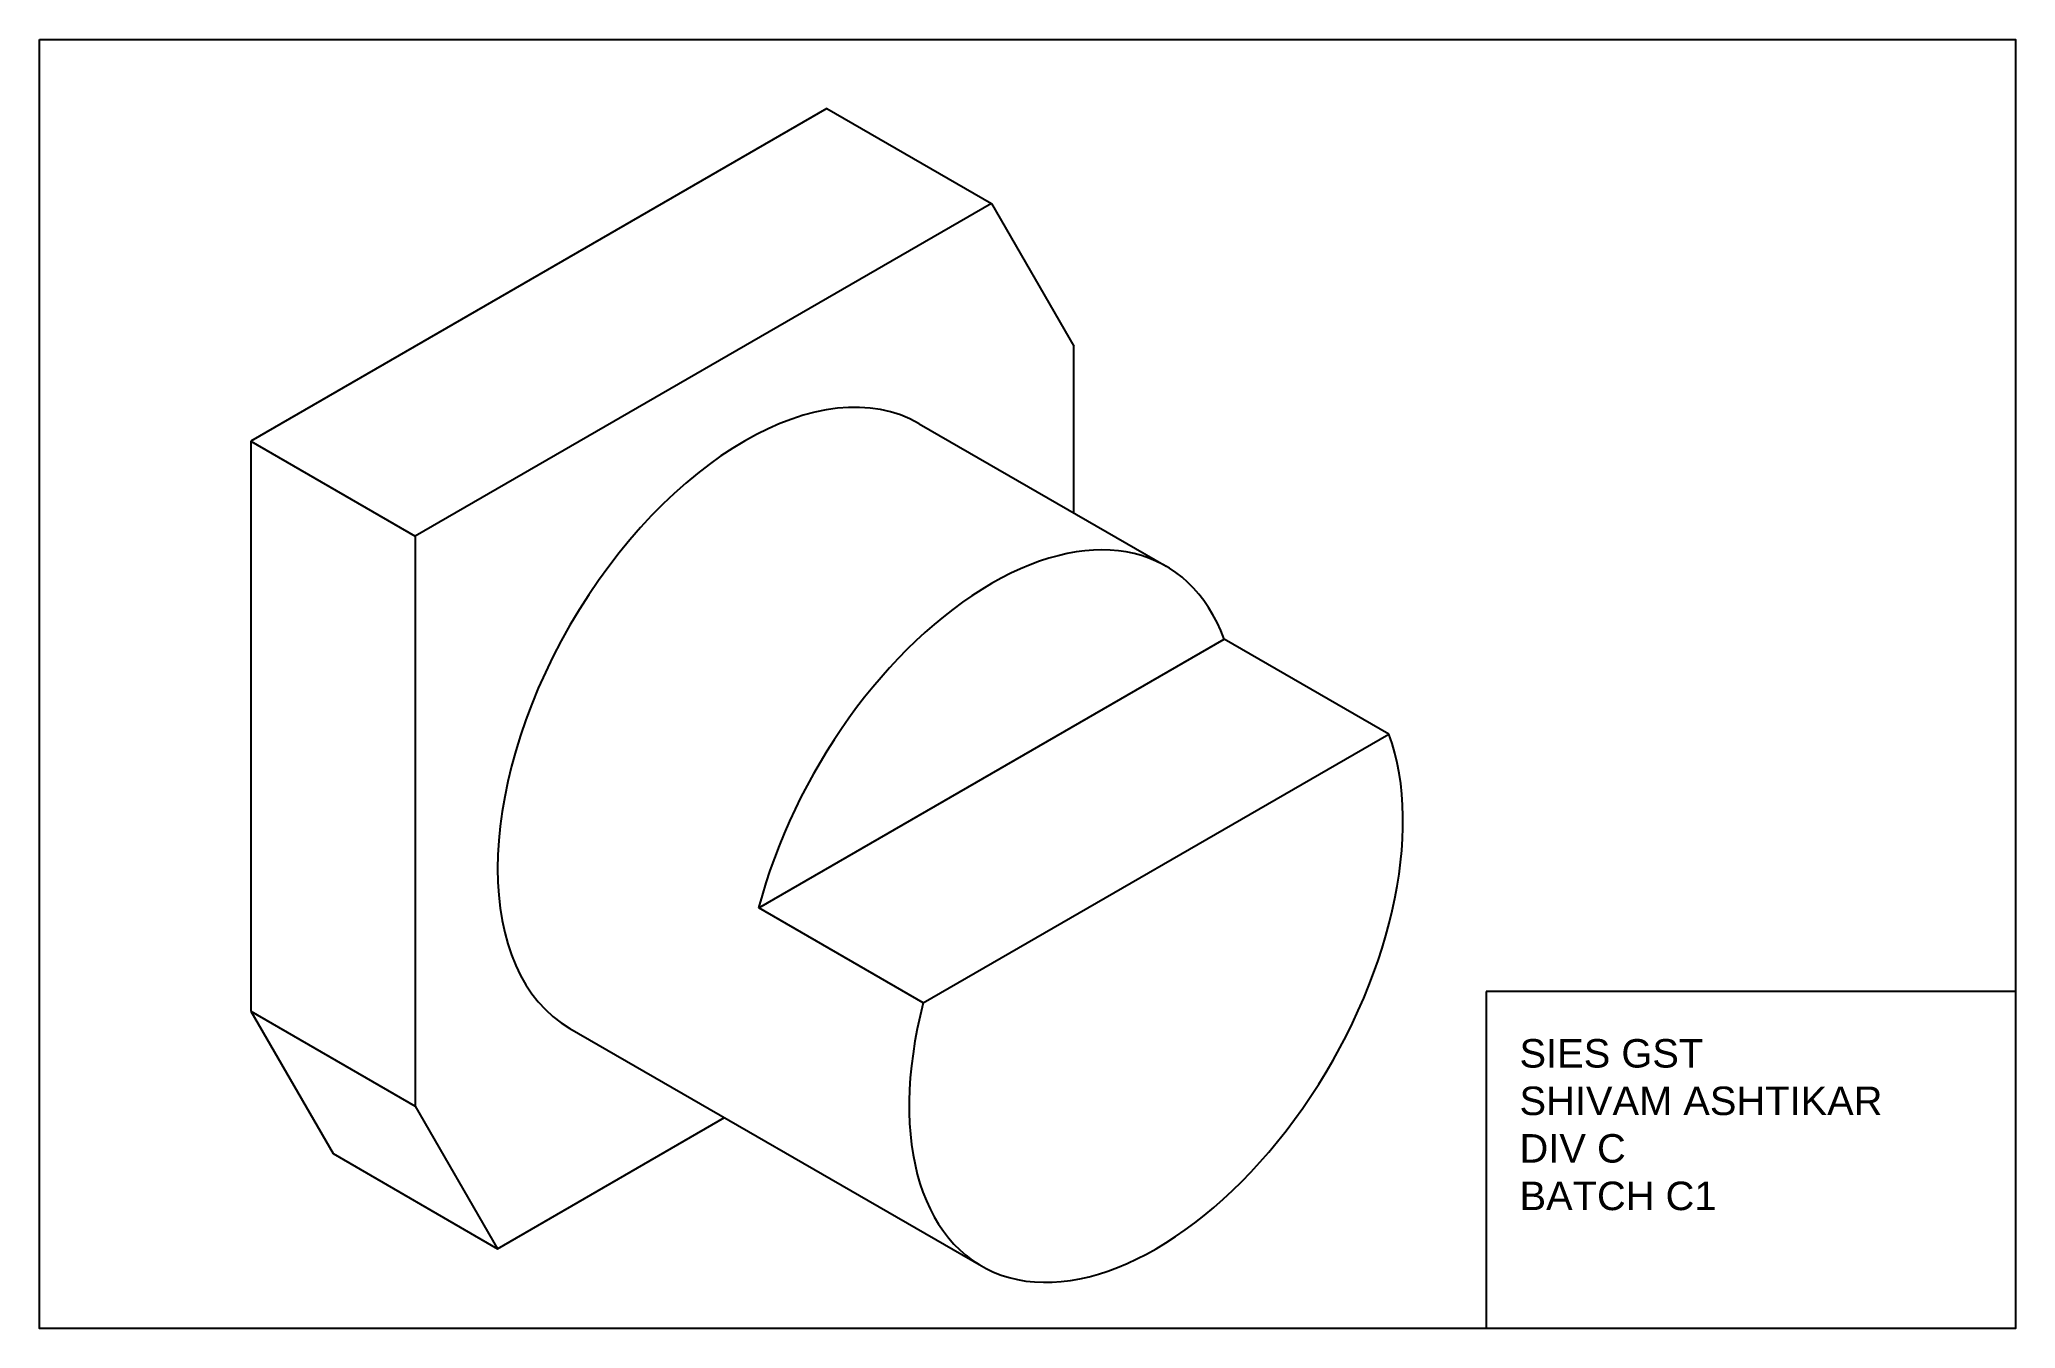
# Model space of a CAD drawing. Header units: inches. Extents: x -40 to 168, y -3 to 132.
import ezdxf

# ---------------------------------------------------------------- set-up
doc = ezdxf.new("R2010")
doc.units = ezdxf.units.IN
doc.header["$MEASUREMENT"] = 0
doc.styles.get("Standard").update_dxf_attribs({"font": 'arial.ttf'})

msp = doc.modelspace()

# ---------------------------------------------------------------- linework, layer by layer
for p, q in [((43.3, 125), (-17.32, 90)), ((43.3, 125), (60.62, 115)), ((60.62, 115), (0, 80)), ((60.62, 115), (69.28, 100)), ((69.28, 82.43), (69.28, 100)), ((53.01, 91.82), (78.99, 76.82)), ((-17.32, 90), (-17.32, 30)), ((-17.32, 90), (0, 80)), ((0, 80), (0, 20)), ((36.13, 40.86), (85.12, 69.14)), ((102.44, 59.14), (85.12, 69.14)), ((53.45, 30.86), (102.44, 59.14)), ((53.45, 30.86), (36.13, 40.86)), ((168.36, 32.06), (112.68, 32.06)), ((112.68, 32.06), (112.68, -3.4)), ((-17.32, 30), (0, 20)), ((-17.32, 30), (-8.66, 15)), ((16.27, 28.18), (59.57, 3.18)), ((0, 20), (8.66, 5)), ((8.66, 5), (32.54, 18.79)), ((-8.66, 15), (8.66, 5))]:
    msp.add_line(p, q)
msp.add_lwpolyline([(-39.54, 132.26), (168.36, 132.26), (168.36, -3.4), (-39.54, -3.4)], close=True)
for centre, start_param, end_param in [((34.64, 60), 3.141593, 6.283185), ((60.62, 45), 8.979217, 11.441136), ((77.94, 35), 5.15795, 8.979217)]:
    msp.add_ellipse(centre, major_axis=(-18.37, -31.82), ratio=0.57735, start_param=start_param, end_param=end_param)

# ---------------------------------------------------------------- texts
at = {"insert": (116.18, 27.06), "char_height": 3, "attachment_point": 1}
msp.add_mtext_dynamic_manual_height_columns('SIES GST\\PSHIVAM ASHTIKAR\\PDIV C\\PBATCH C1', width=52.1764, gutter_width=1, heights=[0], dxfattribs=at)

doc.saveas('drawing.dxf')
